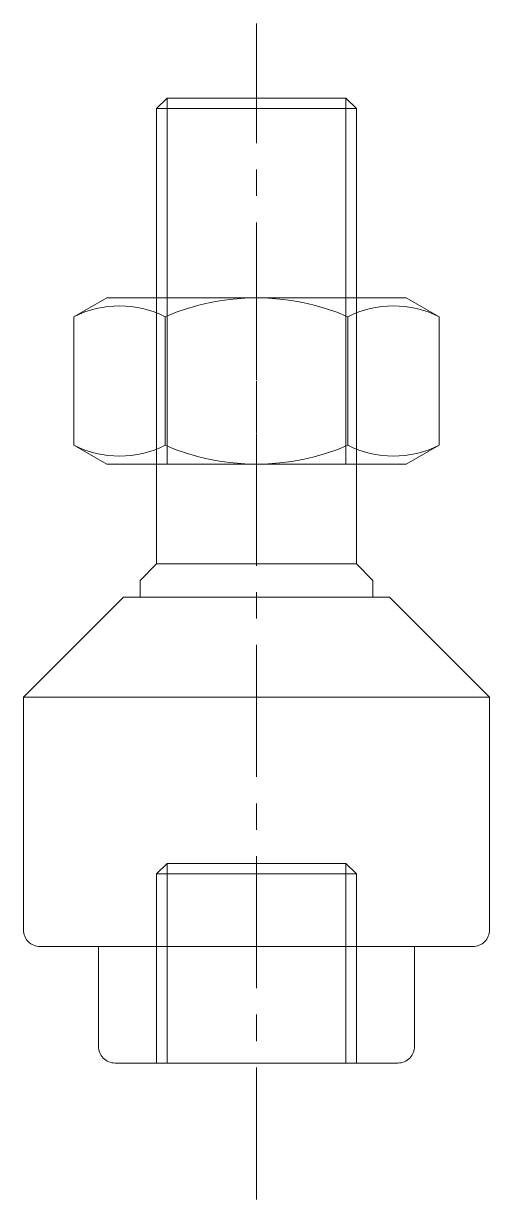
# Model space of a CAD drawing. Header units: millimetres. Extents: x -14 to 14, y -15.2 to 55.5.
import ezdxf

# ---------------------------------------------------------------- set-up
doc = ezdxf.new("R2010")
doc.units = ezdxf.units.MM
doc.header["$LTSCALE"] = 0.5
doc.linetypes.add('CENTER', pattern=[50.8, 31.75, -6.35, 6.35, -6.35])
doc.layers.get('0').update_dxf_attribs({"color": 9, "lineweight": 15})
doc.layers.add('center', color=1, linetype='CENTER', lineweight=15)
doc.layers.add('Detaildimentions', color=5, linetype='Continuous', lineweight=15)

# ---------------------------------------------------------------- blocks, each defined once
blk = doc.blocks.new('M12 nut FV')
at = {"ltscale": 0.5}
for p, q in [((1.137, 10.97), (0, 9)), ((8.863, 10.97), (1.137, 10.97)), ((8.863, 10.97), (10, 9)), ((0, 9), (0, -9)), ((10, 9), (10, -9)), ((8.863, 5.485), (1.137, 5.485)), ((8.863, -5.485), (1.137, -5.485)), ((1.137, -10.97), (0, -9)), ((8.863, -10.97), (10, -9)), ((8.863, -10.97), (1.137, -10.97))]:
    blk.add_line(p, q, dxfattribs=at)
at = {"color": 1, "linetype": 'CENTER', "ltscale": 0.5}
blk.add_line((-3, 0), (13, 0), dxfattribs=at)
at = {"ltscale": 0.5}
for centre, radius, start, end in [((6.564, 8.227), 6.081, 153.1911, 206.8089), ((3.436, 8.227), 6.081, 333.1911, 26.8089), ((13.796, 0), 13.796, 156.5734, 203.4266), ((-3.796, 0), 13.796, 336.5734, 23.4266), ((6.564, -8.227), 6.081, 153.1911, 206.8089), ((3.436, -8.227), 6.081, 333.1911, 26.8089)]:
    blk.add_arc(centre, radius, start, end, dxfattribs=at)

msp = doc.modelspace()

# ---------------------------------------------------------------- linework, layer by layer
at = {"ltscale": 0.5}
for p, q in [((-14, 15), (14, 15)), ((-5.375, -7), (-5.375, -7))]:
    msp.add_line(p, q, dxfattribs=at)
for points in [[(-5.375, 51), (5.375, 51), (6, 50.375), (6, 29), (-6, 29), (-6, 50.375)], [(-7, 21), (7, 21), (7, 22), (6, 23), (-6, 23), (-7, 22)], [(-6, -7), (6, -7), (6, 4.375), (5.375, 5), (-5.375, 5), (-6, 4.375)]]:
    msp.add_lwpolyline(points, close=True, dxfattribs=at)
for points in [[(6, 23), (6, 29), (-6, 29), (-6, 23)], [(-6, 21), (6, 21)]]:
    msp.add_lwpolyline(points, dxfattribs=at)
for points in [[(14, 15), (14, 1, -0.414214), (13, 0), (-13, 0, -0.414214), (-14, 1), (-14, 15), (-8, 21), (8, 21)], [(-9.5, 0), (9.5, 0), (9.5, -6, -0.414214), (8.5, -7), (-8.5, -7, -0.414214), (-9.5, -6)]]:
    msp.add_lwpolyline(points, format="xyb", close=True, dxfattribs=at)
at = {"layer": 'center', "ltscale": 0.5}
msp.add_line((0, -15.203), (0, 55.49), dxfattribs=at)
at = {"layer": 'Detaildimentions', "ltscale": 0.5}
for p, q in [((-5.375, 51), (-5.375, 29)), ((5.375, 51), (5.375, 29)), ((6, 50.375), (-6, 50.375)), ((-5.375, 5), (-5.375, -7)), ((5.375, 5), (5.375, -7)), ((6, 4.375), (-6, 4.375))]:
    msp.add_line(p, q, dxfattribs=at)

# ---------------------------------------------------------------- block references
at = {"ltscale": 0.5, "rotation": 270}
msp.add_blockref('M12 nut FV', (0, 39), dxfattribs=at)

doc.saveas('drawing.dxf')
